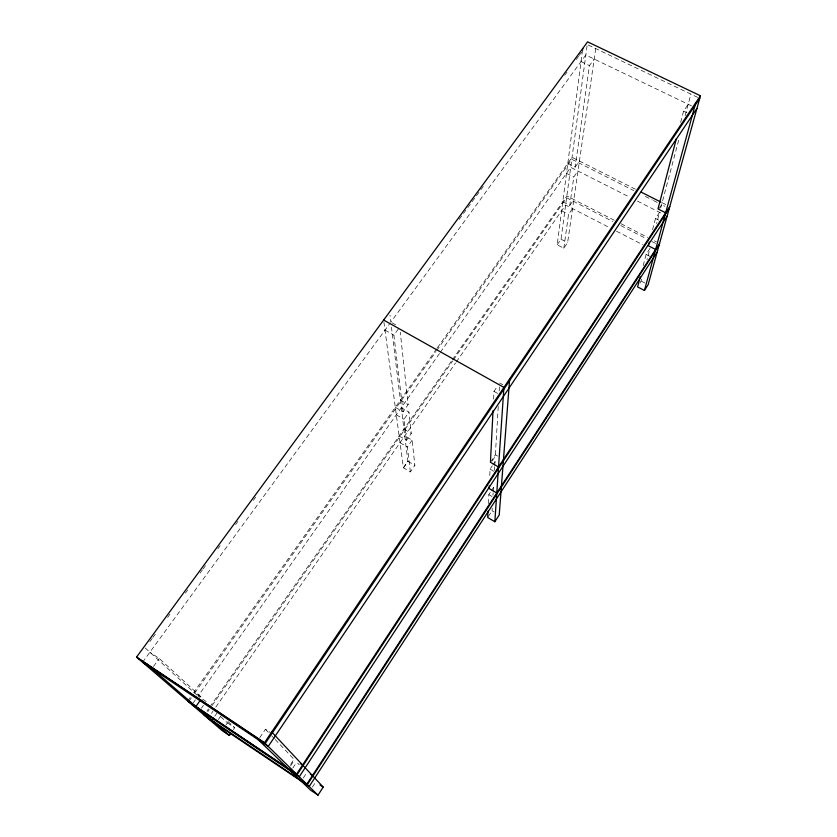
<?xml version="1.0" encoding="UTF-8"?>
<svg xmlns="http://www.w3.org/2000/svg" width="837" height="837" viewBox="0 0 837 837"><rect width="100%" height="100%" fill="white"/><g stroke="black" fill="none" stroke-linecap="round" stroke-linejoin="round"><path stroke-width="0.63" stroke-dasharray="4.18 3.14" d="M488.379 503.518L488.829 494.625L490.806 491.601M489.781 475.583L490.095 469.118L492.187 465.958M493.589 399.123L493.976 391.392L497.513 386.16M488.316 516.544L492.062 510.769L492.219 508.195M492.983 495.305L493.139 492.731M493.213 491.445L493.443 487.573L495.598 488.829M494.458 470.331L494.677 466.648M494.751 465.414L494.97 461.731L496.969 462.882M498.245 406.52L495.295 456.207L491.779 461.532M499.176 390.858L499.407 386.935M595.714 48.567L567.612 242.667L563.793 248.244L557.191 244.791L582.406 51.12M557.191 244.791L561.02 239.225L587.239 44.518M563.793 248.244L568.543 214.377L572.55 208.601M562.788 201.78L569.809 205.379L573.784 177.015L577.98 171.03M567.8 163.341L575.186 167.076L589.426 65.631L594.197 59.061M643.151 265.653L646.101 254.396L649.993 248.443L646.991 259.763M652.567 229.652L655.486 218.499L659.566 212.316L656.595 223.542M680.638 122.38L683.588 111.091L688.202 104.269M640.085 283.073L641.989 278.637M660.728 207.921L678.838 139.601M685.189 115.632L690.891 94.121M312.442 787.083L315.706 782.072M303.318 777.981L306.781 772.687M491.465 490.597L493.443 487.573M290.669 764.348L294.017 759.285L275.258 739.573M490.44 462.286L495.378 454.805L498.423 456.552M290.565 765.918L294.572 759.86M658.855 208.79L661.607 204.636L664.881 206.279M292.783 768.115L296.727 762.141M492.888 464.901L494.97 461.731M259.742 737.669L265.434 729.257L270.393 732.553M233.366 729.665L234.695 727.73L227.005 720.667M383.921 322.099L403.392 467.799L410.381 471.922L414.87 465.393L412.118 440.199L404.773 435.92M226.136 724.811L227.465 722.886L219.158 715.321M403.392 467.799L407.881 461.292L391.465 327.257M403.476 467.852L407.964 461.344M218.405 719.454L220.529 716.399M410.381 471.922L407.399 447.01L412.118 440.199M214.753 716.2L216.909 713.093M399.144 436.014L406.51 440.314L411.302 433.42L408.979 412.128L401.321 407.703M569.809 205.379L573.858 199.551M207.785 711.68L209.219 709.63M212.148 705.434L452.691 360.946M453.434 359.868L566.607 197.794L612.715 221.449M211.489 713.323L212.912 711.293M215.852 707.066L455.558 363.017M456.301 361.95L565.624 205.044L608.384 227.036M207.021 711.011L208.465 708.949M209.899 706.888L451.677 360.831M452.419 359.764L566.848 195.963L614.232 220.246M395.315 407.337L403.089 411.835L408.163 404.627L400.274 332.279M575.186 167.076L579.434 161.028M201.414 708.217L203.433 705.34M406.51 440.314L403.978 419.253L408.979 412.128M193.357 702.798L195.377 699.931M206.122 701.5L198.066 696.112L439.603 353.371M440.356 352.304L570.708 167.348L629.267 196.977M187.708 701.019L190.449 697.137M436.59 348.945L193.87 692.293L202.052 697.765L159.271 658.489L149.865 652.232M437.343 347.878L572.058 157.314L635.335 189.193M189.256 700.799L191.307 697.901M194.718 693.067L435.92 351.645M436.673 350.577L571.786 159.344L633.735 190.574M153.433 666.534L159.271 658.489M403.089 411.835L393.882 335.135L398.977 328.114M142.562 662.234L390.105 323.145M149.844 641.655L152.156 638.495M152.93 637.438L155.253 634.268M167.609 617.403L169.921 614.232M185.375 593.14L187.697 589.98M200.053 573.104L202.376 569.934M203.15 568.888L205.463 565.718M217.819 548.842L220.141 545.682M235.595 524.59L237.907 521.43M253.36 500.327L255.683 497.168M459.168 219.367L483.817 185.72M564.693 75.299L567.005 72.149M576.254 59.532L578.555 56.372M579.33 55.326L581.642 52.166M588.306 45.02L698.623 97.824M691.477 105.849L585.827 55.033L390.837 322.14L389.979 315.172M581.045 61.582L589.426 65.631M683.588 111.091L686.863 112.671M662.119 202.69L666.493 204.887M645.348 196.433L652.316 199.949M653.477 200.535L658.123 202.878M637.428 201.11L662.81 213.958M566.503 173.322L573.784 177.015M655.486 218.499L658.729 220.141M621.148 223.793L647.681 237.384M654.377 240.815L656.449 241.883M620.772 225.571L646.08 238.555M651.835 241.506L655.967 243.63M616.471 231.2L643.057 244.875M561.617 210.798L568.543 214.377M646.101 254.396L650.192 256.52M561.02 239.225L567.612 242.667M641.33 281.159L644.731 282.937M391.946 322.758L396.382 325.248M499.637 383.022L502.744 384.758M384.989 330.144L393.882 335.135M493.976 391.392L498.12 393.725M400.389 400.149L408.163 404.627M396.309 414.807L403.978 419.253M490.095 469.118L494.092 471.43M403.947 429.151L411.302 433.42M400.034 442.71L407.399 447.01M488.829 494.625L492.062 496.519M407.881 461.292L414.87 465.393M492.062 510.769L494.112 511.972M227.465 722.886L234.695 727.73M145.209 647.984L198.066 696.112M265.434 729.257L270.79 734.886M271.69 735.817L274.369 738.642M297.585 763.03L299.28 764.819"/><path stroke-width="1.26" d="M488.002 511.145L487.689 517.507L494.845 521.733L499.218 514.975L509.66 378.879M489.258 485.92L489.132 488.505L496.791 492.972M493.014 410.726L490.44 462.286L498.549 466.962M494.845 521.733L503.916 387.405L383.649 320.048M582.531 50.23L582.761 48.462M640.211 276.901L637.595 286.903L644.417 290.47L648.141 284.716L700.443 95.784L587.605 41.85L136.557 657.076L222.15 730.607L229.38 735.472L230.709 733.536M649.324 242.05L648.361 245.764L655.622 249.499M676.369 138.68L657.997 208.926L665.666 212.807M644.417 290.47L695.777 102.7M254.354 735.953L310.496 790.086L318.008 795.15L323.218 787.104L271.711 731.967M306.813 784.185L659.556 243.473M659.075 245.22L307.294 784.656L204.144 715.133M657.16 252.136L309.188 786.508L207.953 718.408M667.12 216.134L299.248 776.778L192.008 704.712M669.778 206.54L296.56 774.152L187.708 701.019M669.244 208.486L297.104 774.685L188.576 701.762M318.008 795.15L264.461 742.722L700.443 95.784M699.732 98.358L265.224 743.476L137.781 658.123M696.928 108.465L268.238 746.426L142.562 662.234M211.876 720.333L213.309 718.261M195.889 706.512L200.681 699.711M641.152 192.123L660.958 202.104M300.431 763.574L302.575 765.008M136.557 657.076L264.461 742.722M310.422 774.215L312.431 775.564M319.996 784.949L323.218 787.104M146.14 663.49L229.38 735.472"/></g></svg>
